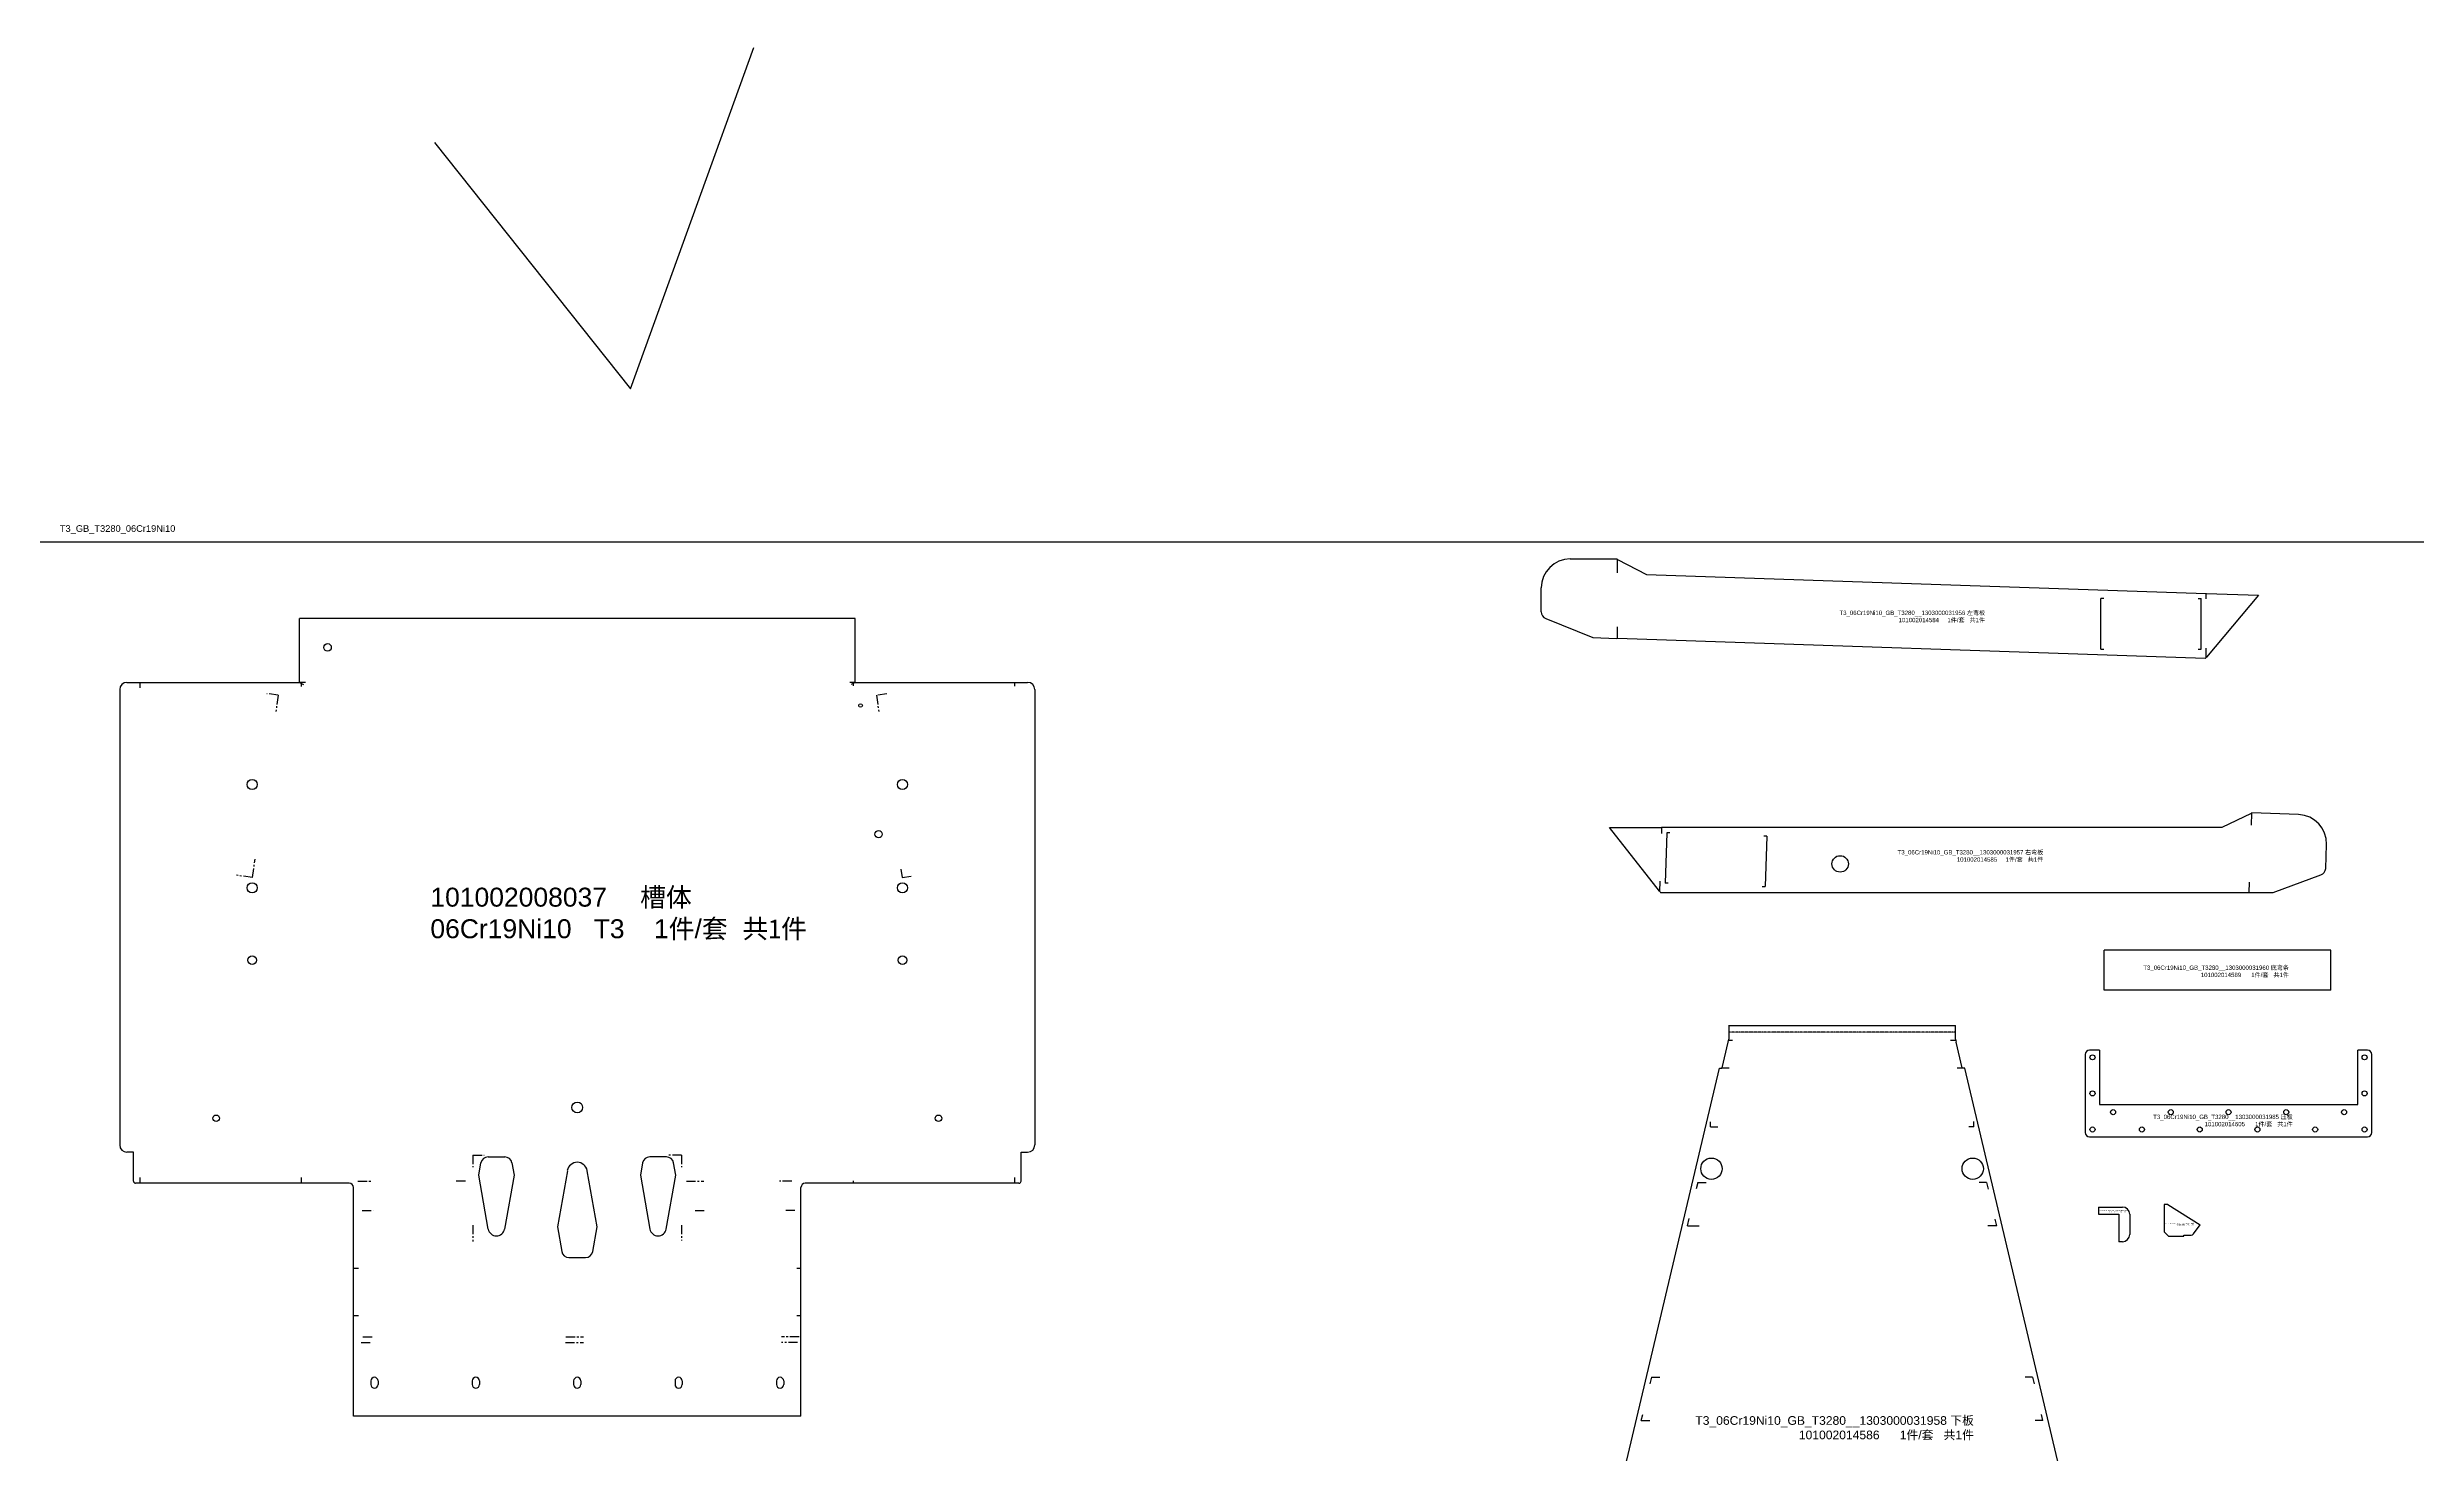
# Model space of a CAD drawing. Extents: x -15495 to 21573, y -5484 to 3275.
# Drawn here: x 4661 to 7944, y 1326 to 3275 of the extents above; entities that cross this region are included whole.
import ezdxf

# ---------------------------------------------------------------- set-up
doc = ezdxf.new("R2010")
doc.units = 0
doc.header["$MEASUREMENT"] = 0
doc.linetypes.add('CENTERX2', pattern=[20.32, 12.7, -2.54, 2.54, -2.54])
doc.linetypes.add('HIDDEN', pattern=[0.375, 0.25, -0.125])
doc.layers.get('0').update_dxf_attribs({"linetype": 'CONTINUOUS'})
doc.layers.add('粗实线', color=7, linetype='CONTINUOUS')
doc.styles.get("Standard").update_dxf_attribs({"font": 'arial.ttf'})

# ---------------------------------------------------------------- blocks, each defined once
blk = doc.blocks.new('DWG合并279101002008037_槽体_06')
at = {"color": 7, "linetype": 'CONTINUOUS'}
for p, q in [((24081.6, -6300.6), (24081.6, -6212)), ((24851.6, -6212), (24081.6, -6212)), ((24851.6, -6300.6), (24851.6, -6212)), ((23842.7, -6300.6), (24081.6, -6300.6)), ((24851.6, -6300.6), (25090.6, -6300.6)), ((23832.7, -6310.6), (23832.7, -6941.5)), ((25100.6, -6310.6), (25100.6, -6941.5)), ((23851.7, -6951.5), (23842.7, -6951.5)), ((23851.7, -6991.5), (23851.7, -6951.5)), ((24343, -6958), (24366.2, -6958)), ((24590.2, -6958), (24567, -6958)), ((25081.6, -6951.5), (25090.6, -6951.5)), ((25081.6, -6991.5), (25081.6, -6951.5)), ((24330.2, -6983.4), (24333.2, -6966.3)), ((24343.3, -7058), (24330.2, -6983.4)), ((24379.1, -6983.4), (24366, -7058)), ((24376.1, -6966.3), (24379.1, -6983.4)), ((24452.9, -6977.1), (24439.2, -7055)), ((24494.1, -7055), (24480.4, -6977.1)), ((24557.2, -6966.3), (24554.2, -6983.4)), ((24554.2, -6983.4), (24567.3, -7058)), ((24590, -7058), (24603.1, -6983.4)), ((24603.1, -6983.4), (24600.1, -6966.3)), ((24150.6, -6994.5), (23854.7, -6994.5)), ((24156.6, -7317.4), (24156.6, -7000.5)), ((24776.6, -7317.4), (24776.6, -7000.5)), ((25078.6, -6994.5), (24782.6, -6994.5)), ((24439.2, -7055), (24445.2, -7089.2)), ((24488.1, -7089.2), (24494.1, -7055)), ((24455, -7097.5), (24478.2, -7097.5)), ((24776.6, -7317.4), (24156.6, -7317.4)), ((24776.6, -7317.4), (24156.6, -7317.4)), ((24776.6, -7317.4), (24156.6, -7317.4)), ((24776.6, -7317.4), (24156.6, -7317.4))]:
    blk.add_line(p, q, dxfattribs=at)
at = {"color": 6, "linetype": 'CENTERX2'}
for p, q in [((23861, -6308.1), (23861, -6300.6)), ((24081.6, -6300.3), (24089.9, -6300.3)), ((24084.4, -6306.4), (24084.4, -6301.9)), ((24844.4, -6300.3), (24851.6, -6300.3)), ((24848.9, -6301.9), (24848.9, -6305.3)), ((25072.3, -6300.6), (25072.3, -6305.8)), ((24052.1, -6318.4), (24036.5, -6316.2)), ((24052.1, -6318.4), (24049, -6341)), ((24895.5, -6316.4), (24881.1, -6318.4)), ((24881.1, -6318.4), (24884.3, -6340.8)), ((24016.7, -6570.9), (24020.2, -6545.5)), ((24915, -6559.5), (24916.6, -6570.9)), ((24016.7, -6570.9), (23994.3, -6567.8)), ((24916.6, -6570.9), (24929.3, -6569.1)), ((24322.1, -6955.5), (24322.1, -6972.2)), ((24322.1, -6955.5), (24337.4, -6955.5)), ((24611.1, -6955.5), (24591.5, -6955.5)), ((24611.1, -6955.5), (24611.1, -6972.2)), ((23861, -6994.5), (23861, -6986.7)), ((24084.4, -6994.5), (24084.4, -6986.7)), ((24162.6, -6991.5), (24181.6, -6991.5)), ((24311.6, -6991.5), (24297.1, -6991.5)), ((24617.9, -6991.5), (24641.9, -6991.5)), ((24763.7, -6991.5), (24746.6, -6991.5)), ((24848.9, -6991.2), (24848.9, -6994.5)), ((25072.3, -6986.5), (25072.3, -6994.5)), ((24168.5, -7032.5), (24184, -7032.5)), ((24322.1, -7052.6), (24322.1, -7075.3)), ((24611.1, -7052.6), (24611.1, -7074)), ((24629.9, -7032.5), (24644.3, -7032.5)), ((24768.2, -7032.5), (24755.1, -7032.5)), ((24163.3, -7112.7), (24156.6, -7112.7)), ((24776.6, -7112.7), (24770.8, -7112.7)), ((24163.3, -7178.2), (24156.6, -7178.2)), ((24776.6, -7178.2), (24770.8, -7178.2)), ((24167.2, -7215.4), (24182.2, -7215.4)), ((24169.6, -7207.4), (24183.7, -7207.4)), ((24450.1, -7215.4), (24475.1, -7215.4)), ((24451, -7207.4), (24475.1, -7207.4)), ((24773.9, -7207.4), (24749.5, -7207.4)), ((24771.9, -7215.4), (24749.5, -7215.4))]:
    blk.add_line(p, q, dxfattribs=at)
at = {"color": 1}
for p, q in [((24081.6, -6300.6), (24084.4, -6301.9)), ((24084.4, -6301.9), (24087.2, -6303.3)), ((24848.9, -6301.9), (24846.1, -6303.3)), ((24851.6, -6300.6), (24848.9, -6301.9))]:
    blk.add_line(p, q, dxfattribs=at)
for p, q in [((24180.6, -7268.4), (24180.6, -7273.4)), ((24190.6, -7268.4), (24190.6, -7273.4)), ((24321.1, -7268.4), (24321.1, -7273.4)), ((24331.1, -7268.4), (24331.1, -7273.4)), ((24461.6, -7268.4), (24461.6, -7273.4)), ((24471.6, -7268.4), (24471.6, -7273.4)), ((24602.1, -7268.4), (24602.1, -7273.4)), ((24612.1, -7268.4), (24612.1, -7273.4)), ((24742.6, -7268.4), (24742.6, -7273.4)), ((24752.6, -7268.4), (24752.6, -7273.4))]:
    blk.add_line(p, q)
at = {"color": 7, "linetype": 'CONTINUOUS'}
for centre, radius in [((24120.6, -6252), 5.25), ((24859.1, -6332.6), 2.5), ((24016.2, -6442.1), 7), ((24917.1, -6442.1), 7), ((24884.1, -6510.8), 5.05), ((24016.2, -6585.3), 7), ((24917.1, -6585.3), 7), ((24016.2, -6685.3), 6), ((24917.1, -6685.3), 6), ((24466.6, -6889.5), 7.5), ((23966.2, -6904.5), 4.5), ((24967.1, -6904.5), 4.5)]:
    blk.add_circle(centre, radius, dxfattribs=at)
for centre, radius, start, end in [((23842.7, -6310.6), 10, 90, 180), ((25090.6, -6310.6), 10, 0, 90), ((23842.7, -6941.5), 10, 180, 270), ((24343, -6968), 10, 90, 170), ((24366.2, -6968), 10, 10, 90), ((24567, -6968), 10, 90, 170), ((24590.2, -6968), 10, 10, 90), ((25090.6, -6941.5), 10, 270, 0), ((23854.7, -6991.5), 3, 180, 270), ((24466.6, -6979.5), 14, 10, 170), ((25078.6, -6991.5), 3, 270, 0), ((24150.6, -7000.5), 6, 0, 90), ((24782.6, -7000.5), 6, 90, 180), ((24354.6, -7056), 11.5, 190, 350), ((24455, -7087.5), 10, 190, 270), ((24478.2, -7087.5), 10, 270, 350), ((24578.6, -7056), 11.5, 190, 350), ((24185.6, -7268.4), 5, 0, 180), ((24185.6, -7273.4), 5, 180, 0), ((24326.1, -7268.4), 5, 0, 180), ((24326.1, -7273.4), 5, 180, 0), ((24466.6, -7268.4), 5, 0, 180), ((24466.6, -7273.4), 5, 180, 0), ((24607.1, -7268.4), 5, 0, 180), ((24607.1, -7273.4), 5, 180, 0), ((24747.6, -7268.4), 5, 0, 180), ((24747.6, -7273.4), 5, 180, 0)]:
    blk.add_arc(centre, radius, start, end, dxfattribs=at)
at = {"color": 3, "insert": (24263.1, -6585), "char_height": 26.25, "width": 533.53, "attachment_point": 1}
blk.add_mtext('101002008037 {\\fSimSun|b0|i0|c134|p54;  槽体  }06Cr19Ni10   T3    1{\\fSimSun|b0|i0|c134|p54;件}/{\\fSimSun|b0|i0|c134|p54;套}  {\\fSimSun|b0|i0|c134|p54;共1件}', dxfattribs=at)
blk = doc.blocks.new('T3_06CR19NI10_GB_T3280__13')
at = {"color": 6, "linetype": 'CONTINUOUS'}
for p, q in [((6836, 2565.7), (6836, 2546.9)), ((7510.3, 2511), (7506.2, 2511)), ((7506.2, 2441), (7506.2, 2511)), ((7640.8, 2511), (7644.9, 2511)), ((7644.9, 2441), (7644.9, 2511)), ((7651.9, 2510.8), (7651.9, 2518.2)), ((6836, 2471.7), (6836, 2455.9)), ((7506.2, 2441), (7510.3, 2441)), ((7640.8, 2441), (7644.9, 2441)), ((7651.9, 2429.3), (7651.9, 2442.3))]:
    blk.add_line(p, q, dxfattribs=at)
at = {"layer": '粗实线', "linetype": 'CONTINUOUS'}
for p, q in [((6770.8, 2565.9), (6835.7, 2565.9)), ((6835.7, 2565.9), (6836.5, 2565.4)), ((6836.5, 2565.4), (6876.5, 2544.5)), ((6876.5, 2544.5), (7651.4, 2518.2)), ((6730.8, 2492.7), (6730.8, 2525.9)), ((7651.4, 2518.2), (7652.4, 2518.2)), ((7652.4, 2518.2), (7724.5, 2515.6)), ((7724.5, 2515.6), (7652.4, 2429.7)), ((6737.1, 2483.4), (6802.3, 2457)), ((6802.3, 2457), (6835.5, 2455.9)), ((6836.5, 2455.9), (6835.5, 2455.9)), ((7650.8, 2428.2), (6836.5, 2455.9)), ((7652.4, 2429.7), (7651.4, 2428.8)), ((7651.4, 2428.8), (7650.8, 2428.2))]:
    blk.add_line(p, q, dxfattribs=at)
for centre, radius, start, end in [((6770.8, 2525.9), 40, 90, 180), ((6740.8, 2492.7), 10, 180, 248)]:
    blk.add_arc(centre, radius, start, end, dxfattribs=at)
at = {"insert": (7345.7, 2494.3), "char_height": 6, "width": 248.984, "attachment_point": 3}
blk.add_mtext('{\\C2;\\c2092017;T3_06Cr19Ni10_GB_T3280__1303000031956 \\fSimSun|b0|i0|c134|p54;左弯板 \\fArial|b0|i0|c0|p34;101002014584     1\\fSimSun|b0|i0|c134|p54;件\\fArial|b0|i0|c0|p34;/\\fSimSun|b0|i0|c134|p54;套\\fArial|b0|i0|c0|p34;   \\fSimSun|b0|i0|c134|p54;共\\fArial|b0|i0|c0|p34;1\\fSimSun|b0|i0|c134|p54;件}', dxfattribs=at)
blk = doc.blocks.new('T3_06CR19NI10_GB_T3280__10')
at = {"color": 6, "linetype": 'CONTINUOUS'}
for p, q in [((7715, 2213.8), (7714.4, 2197)), ((6897.7, 2185.6), (6897.9, 2194)), ((6904.7, 2186.6), (6902.3, 2116.6)), ((6908.8, 2186.4), (6904.7, 2186.6)), ((7043.3, 2181.9), (7039.2, 2182)), ((7043.3, 2181.9), (7040.9, 2111.9)), ((6894.9, 2105.1), (6895.4, 2119.6)), ((6906.4, 2116.5), (6902.3, 2116.6)), ((7036.8, 2112), (7040.9, 2111.9)), ((7711.8, 2118.2), (7711.3, 2104))]:
    blk.add_line(p, q, dxfattribs=at)
blk.add_circle((7144.9, 2143.4), 11.4, dxfattribs=at)
at = {"layer": '粗实线', "linetype": 'CONTINUOUS'}
for p, q in [((7714.5, 2213.4), (7673.8, 2194)), ((7715.2, 2214), (7714.5, 2213.4)), ((7780.1, 2211.8), (7715.2, 2214)), ((6825.3, 2193.9), (6897.5, 2194)), ((6894.5, 2105.5), (6825.3, 2193.9)), ((6898.4, 2194), (6897.5, 2194)), ((7673.8, 2194), (6898.4, 2194)), ((7817.6, 2137.2), (7818.7, 2170.4)), ((6894.5, 2105.5), (6895.4, 2104.7)), ((6895.4, 2104.7), (6895.9, 2104)), ((6895.9, 2104), (7710.8, 2104)), ((7710.8, 2104), (7711.7, 2104)), ((7711.7, 2104), (7744.9, 2104)), ((7744.9, 2104), (7811, 2128.1))]:
    blk.add_line(p, q, dxfattribs=at)
for centre, radius, start, end in [((7778.7, 2171.8), 40, 358.0538, 88.0538), ((7807.6, 2137.5), 10, 290.0538, 358.0538)]:
    blk.add_arc(centre, radius, start, end, dxfattribs=at)
at = {"insert": (7426.3, 2162.5), "char_height": 6, "width": 248.984, "attachment_point": 3}
blk.add_mtext('{\\C2;\\c2092017;T3_06Cr19Ni10_GB_T3280__1303000031957 \\fSimSun|b0|i0|c134|p54;右弯板 \\fArial|b0|i0|c0|p34;101002014585     1\\fSimSun|b0|i0|c134|p54;件\\fArial|b0|i0|c0|p34;/\\fSimSun|b0|i0|c134|p54;套\\fArial|b0|i0|c0|p34;   \\fSimSun|b0|i0|c134|p54;共\\fArial|b0|i0|c0|p34;1\\fSimSun|b0|i0|c134|p54;件}', dxfattribs=at)
blk = doc.blocks.new('T3_06CR19NI10_GB_T3280__11')
at = {"layer": '粗实线', "linetype": 'CONTINUOUS'}
for p, q in [((7824.6, 2024), (7510.6, 2024)), ((7510.6, 1968.3), (7510.6, 2024)), ((7824.6, 1968.3), (7824.6, 2024)), ((7824.6, 1968.3), (7510.6, 1968.3))]:
    blk.add_line(p, q, dxfattribs=at)
at = {"insert": (7766.7, 2002.6), "char_height": 6, "width": 248.984, "attachment_point": 3}
blk.add_mtext('{\\C2;\\c2092017;T3_06Cr19Ni10_GB_T3280__1303000031960 \\fSimSun|b0|i0|c134|p54;底弯条 \\fArial|b0|i0|c0|p34;101002014589      1\\fSimSun|b0|i0|c134|p54;件\\fArial|b0|i0|c0|p34;/\\fSimSun|b0|i0|c134|p54;套\\fArial|b0|i0|c0|p34;   \\fSimSun|b0|i0|c134|p54;共\\fArial|b0|i0|c0|p34;1\\fSimSun|b0|i0|c134|p54;件}', dxfattribs=at)
blk = doc.blocks.new('T3_06CR19NI10_GB_T3280__12')
at = {"layer": '粗实线', "linetype": 'CONTINUOUS'}
for p, q in [((7484.5, 1879.4), (7484.5, 1771.4)), ((7504, 1885.4), (7490.5, 1885.4)), ((7504, 1885.4), (7504, 1809.9)), ((7862, 1809.9), (7862, 1885.4)), ((7875.5, 1885.4), (7862, 1885.4)), ((7881.5, 1771.4), (7881.5, 1879.4)), ((7504, 1809.9), (7862, 1809.9)), ((7490.5, 1765.4), (7875.5, 1765.4))]:
    blk.add_line(p, q, dxfattribs=at)
for centre in [(7494.5, 1875.4), (7871.5, 1875.4), (7494.5, 1825.4), (7871.5, 1825.4), (7494.5, 1775.4), (7523, 1799.4), (7563, 1775.4), (7603, 1799.4), (7643, 1775.4), (7683, 1799.4), (7723, 1775.4), (7763, 1799.4), (7803, 1775.4), (7843, 1799.4), (7871.5, 1775.4)]:
    blk.add_circle(centre, 3.5, dxfattribs=at)
for centre, start, end in [((7490.5, 1879.4), 90, 180), ((7875.5, 1879.4), 0, 90), ((7490.5, 1771.4), 180, 270), ((7875.5, 1771.4), 270, 0)]:
    blk.add_arc(centre, 6, start, end, dxfattribs=at)
at = {"insert": (7772, 1795.9), "char_height": 6, "width": 248.984, "attachment_point": 3}
blk.add_mtext('{\\C2;\\c2092017;T3_06Cr19Ni10_GB_T3280__1303000031985 \\fSimSun|b0|i0|c134|p54;压板 \\fArial|b0|i0|c0|p34;101002014605      1\\fSimSun|b0|i0|c134|p54;件\\fArial|b0|i0|c0|p34;/\\fSimSun|b0|i0|c134|p54;套\\fArial|b0|i0|c0|p34;   \\fSimSun|b0|i0|c134|p54;共\\fArial|b0|i0|c0|p34;1\\fSimSun|b0|i0|c134|p54;件}', dxfattribs=at)
blk = doc.blocks.new('T3_06CR19NI10_GB_T3280__14')
at = {"layer": '粗实线', "linetype": 'CONTINUOUS'}
for p, q in [((7598.7, 1671.4), (7593.9, 1671.4)), ((7593.9, 1671.4), (7593.9, 1633.4)), ((7598.7, 1671.4), (7643.9, 1643.4)), ((7634.4, 1630.8), (7643.9, 1643.4)), ((7593.9, 1633.4), (7599.9, 1627.4)), ((7599.9, 1627.4), (7620.9, 1627.4)), ((7620.9, 1629.2), (7631.2, 1629.2)), ((7620.9, 1627.4), (7620.9, 1629.2))]:
    blk.add_line(p, q, dxfattribs=at)
blk.add_arc((7631.2, 1633.2), 4, 270, 323, dxfattribs=at)
at = {"insert": (7635.5, 1645.9), "char_height": 1.2, "width": 49.797, "attachment_point": 3}
blk.add_mtext('{\\C2;\\c2092017;T3_06Cr19Ni10_GB_T3280__1303000032061 \\fSimSun|b0|i0|c134|p54;连接筋 \\fArial|b0|i0|c0|p34;101002014620      2\\fSimSun|b0|i0|c134|p54;件\\fArial|b0|i0|c0|p34;/\\fSimSun|b0|i0|c134|p54;套\\fArial|b0|i0|c0|p34;   \\fSimSun|b0|i0|c134|p54;共\\fArial|b0|i0|c0|p34;2\\fSimSun|b0|i0|c134|p54;件}', dxfattribs=at)
blk = doc.blocks.new('T3_06CR19NI10_GB_T3280__15')
at = {"layer": '粗实线', "linetype": 'CONTINUOUS'}
for p, q in [((7502.6, 1667.9), (7502.6, 1657.9)), ((7502.6, 1667.9), (7536.1, 1667.9)), ((7502.6, 1657.9), (7531.1, 1657.9)), ((7531.1, 1657.9), (7531.1, 1619.9)), ((7546.1, 1657.9), (7546.1, 1629.9)), ((7536.1, 1619.9), (7531.1, 1619.9))]:
    blk.add_line(p, q, dxfattribs=at)
for centre, start, end in [((7536.1, 1657.9), 0, 90), ((7536.1, 1629.9), 270, 0)]:
    blk.add_arc(centre, 10, start, end, dxfattribs=at)
at = {"insert": (7542, 1663.9), "char_height": 1.2, "width": 49.797, "attachment_point": 3}
blk.add_mtext('{\\C2;\\c2092017;T3_06Cr19Ni10_GB_T3280__1303000032060 \\fSimSun|b0|i0|c134|p54;耳片 \\fArial|b0|i0|c0|p34;101002014619     4\\fSimSun|b0|i0|c134|p54;件\\fArial|b0|i0|c0|p34;/\\fSimSun|b0|i0|c134|p54;套\\fArial|b0|i0|c0|p34;   \\fSimSun|b0|i0|c134|p54;共\\fArial|b0|i0|c0|p34;4\\fSimSun|b0|i0|c134|p54;件}', dxfattribs=at)
blk = doc.blocks.new('T3_06CR19NI10_GB_T3280__16')
at = {"color": 6, "linetype": 'HIDDEN'}
blk.add_line((7304.6, 1910.2), (6990.6, 1910.2), dxfattribs=at)
at = {"color": 6, "linetype": 'CONTINUOUS'}
for p, q in [((6990.4, 1899.4), (6995.9, 1899.4)), ((7297.7, 1899.4), (7304.8, 1899.4)), ((6981.2, 1860.7), (6991, 1860.7)), ((7307, 1860.7), (7314.1, 1860.7)), ((6965.3, 1778.9), (6965.3, 1786.2)), ((6965.3, 1778.9), (6975.5, 1778.9)), ((7329.9, 1778.9), (7323.3, 1778.9)), ((7329.9, 1778.9), (7329.9, 1786.5)), ((6947.6, 1702.1), (6945.5, 1693)), ((6947.6, 1702.1), (6959.3, 1702.1)), ((7347.6, 1702.1), (7337.7, 1702.1)), ((7347.6, 1702.1), (7349.9, 1692.6)), ((6933.4, 1642.1), (6935.8, 1652.1)), ((6933.4, 1642.1), (6949.7, 1642.1)), ((7361.8, 1642.1), (7349.6, 1642.1)), ((7361.8, 1642.1), (7359.6, 1651.3)), ((6883.6, 1432.1), (6881.4, 1422.8)), ((6883.6, 1432.1), (6895, 1432.1)), ((7411.6, 1432.1), (7401.4, 1432.1)), ((7411.6, 1432.1), (7413.7, 1423.2)), ((6869.4, 1372.1), (6871.4, 1380.7)), ((7425.8, 1372.1), (7423.8, 1380.7)), ((6869.4, 1372.1), (6881, 1372.1)), ((7425.8, 1372.1), (7415.1, 1372.1)), ((6831.6, 1212.1), (6829.5, 1203.3)), ((6831.6, 1212.1), (6840.8, 1212.1)), ((7463.6, 1212.1), (7455.9, 1212.1)), ((7463.6, 1212.1), (7465.8, 1202.9)), ((6817.4, 1152.1), (6819.4, 1160.5)), ((6817.4, 1152.1), (6825.2, 1152.1)), ((7477.8, 1152.1), (7469.5, 1152.1)), ((7477.8, 1152.1), (7475.8, 1160.5))]:
    blk.add_line(p, q, dxfattribs=at)
for centre in [(6966.6, 1721.1), (7328.6, 1721.1)]:
    blk.add_circle(centre, 14.8, dxfattribs=at)
at = {"layer": '粗实线', "linetype": 'CONTINUOUS'}
for p, q in [((6990.4, 1919.4), (7304.8, 1919.4)), ((6990.6, 1919.4), (6990.6, 1900.4)), ((7304.6, 1900.4), (7304.6, 1919.4)), ((6981.3, 1861), (6989.6, 1896.6)), ((7313.9, 1861), (7305.7, 1896.6)), ((6799.6, 1107.5), (6977.8, 1860.2)), ((6977.8, 1860.2), (6981, 1860.2)), ((6981, 1860.2), (6981.1, 1860.3)), ((6981.3, 1861), (6981.1, 1860.3)), ((7314.2, 1860.3), (7313.9, 1861)), ((7314.2, 1860.2), (7314.2, 1860.3)), ((7317.4, 1860.2), (7314.2, 1860.2)), ((7495.6, 1107.5), (7317.4, 1860.2)), ((6799.6, 1033.4), (6799.6, 1107.5)), ((7495.6, 1033.4), (7495.6, 1107.5)), ((7495.6, 1033.4), (6799.6, 1033.4))]:
    blk.add_line(p, q, dxfattribs=at)
for centre, radius, start, end in [((6968, 1904.4), 23, 340.105, 350.1758), ((7326.6, 1904.2), 22.3, 189.6822, 200.0371)]:
    blk.add_arc(centre, radius, start, end, dxfattribs=at)
at = {"insert": (7330.2, 1378.2), "char_height": 12, "width": 497.968, "attachment_point": 3}
blk.add_mtext('{\\C2;\\c2092017;T3_06Cr19Ni10_GB_T3280__1303000031958 \\fSimSun|b0|i0|c134|p54;下板 \\fArial|b0|i0|c0|p34;101002014586      1\\fSimSun|b0|i0|c134|p54;件\\fArial|b0|i0|c0|p34;/\\fSimSun|b0|i0|c134|p54;套\\fArial|b0|i0|c0|p34;   \\fSimSun|b0|i0|c134|p54;共\\fArial|b0|i0|c0|p34;1\\fSimSun|b0|i0|c134|p54;件}', dxfattribs=at)

msp = doc.modelspace()

# ---------------------------------------------------------------- linework, layer by layer
for p, q in [((5468.98462, 2801.76803), (5639.7108, 3274.75186)), ((5197.37479, 3142.93669), (5468.98462, 2801.76803))]:
    msp.add_line(p, q)
at = {"color": 1}
msp.add_line((-15495.45919, 2589.60046), (21572.91335, 2589.60046), dxfattribs=at)

# ---------------------------------------------------------------- block references
for name, p in [('T3_06CR19NI10_GB_T3280__13', (0, 0)), ('DWG合并279101002008037_槽体_06', (-19071.50831, 8695.44707)), ('T3_06CR19NI10_GB_T3280__10', (0, 0)), ('T3_06CR19NI10_GB_T3280__11', (0, 0)), ('T3_06CR19NI10_GB_T3280__16', (0, 0)), ('T3_06CR19NI10_GB_T3280__12', (0, 0)), ('T3_06CR19NI10_GB_T3280__15', (0, 0)), ('T3_06CR19NI10_GB_T3280__14', (0, 0))]:
    msp.add_blockref(name, p)

# ---------------------------------------------------------------- texts
at = {"color": 1, "insert": (4678.20221, 2612.696), "char_height": 9.2, "width": 161.3719509, "attachment_point": 1}
msp.add_mtext('T3_GB_T3280_06Cr19Ni10', dxfattribs=at)

doc.saveas('drawing.dxf')
